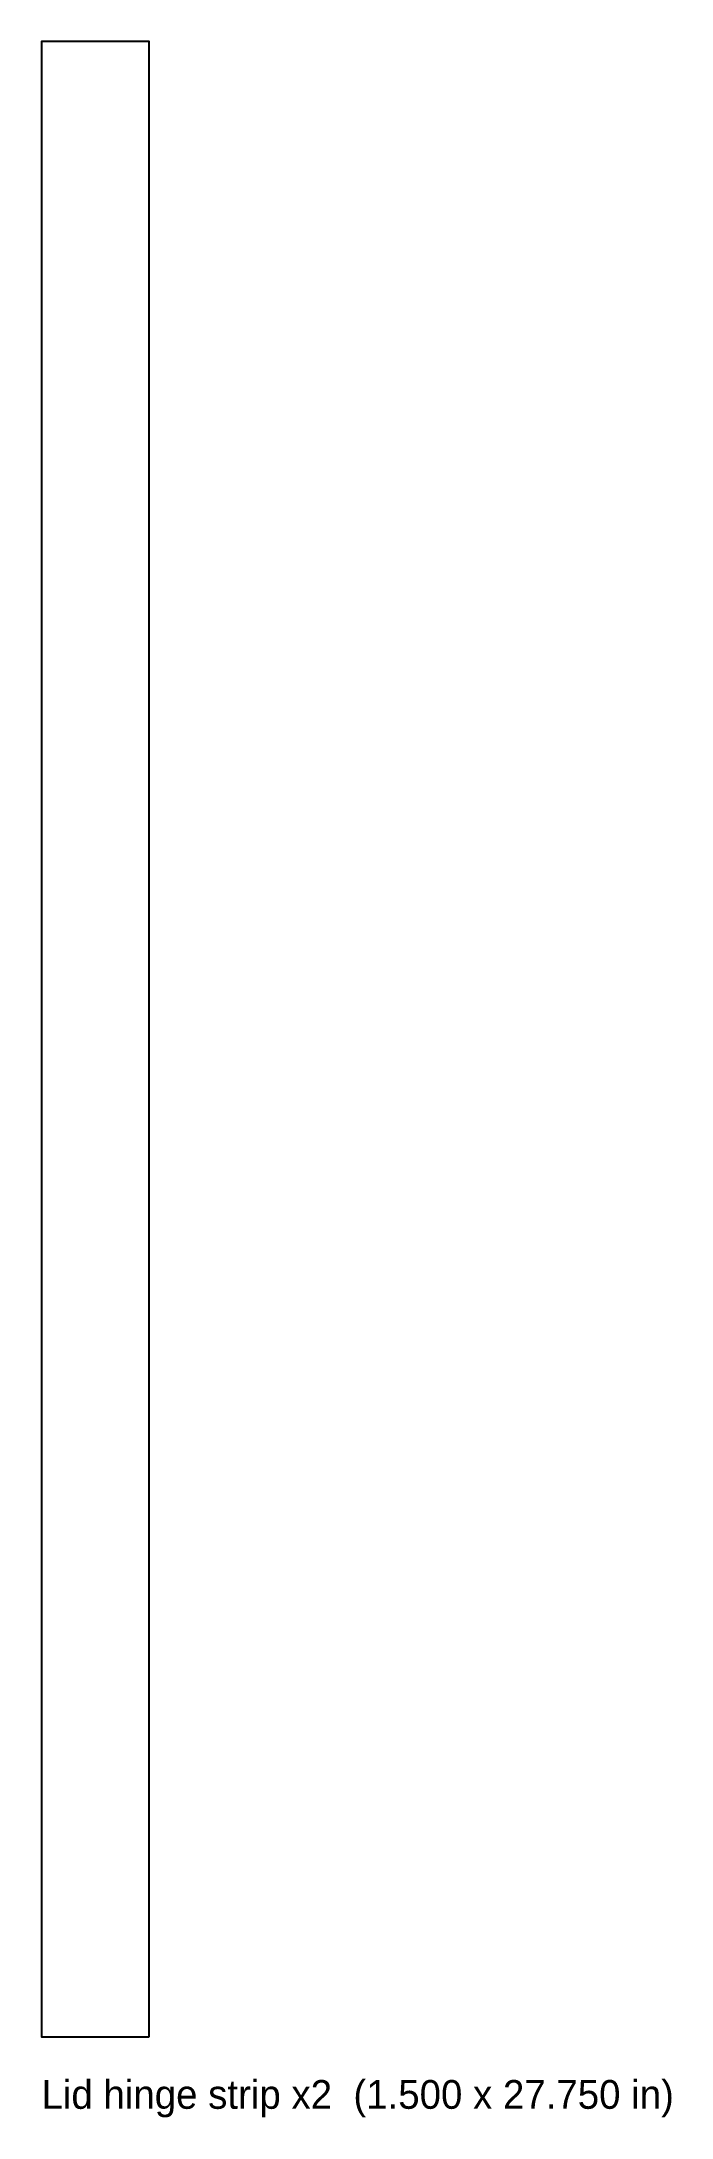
# Model space of a CAD drawing. Header units: inches. Extents: x 0 to 8.8, y -1.1 to 27.8.
import ezdxf

# ---------------------------------------------------------------- set-up
doc = ezdxf.new("R2010")
doc.units = ezdxf.units.IN
doc.header["$MEASUREMENT"] = 0
doc.layers.add('CUT_OUTSIDE', color=1, linetype='Continuous')
doc.layers.add('LABEL', color=3, linetype='Continuous')

msp = doc.modelspace()

# ---------------------------------------------------------------- linework, layer by layer
at = {"layer": 'CUT_OUTSIDE'}
msp.add_lwpolyline([(1.5, 0), (1.5, 27.75), (0, 27.75), (0, 0)], close=True, dxfattribs=at)

# ---------------------------------------------------------------- texts
at = {"layer": 'LABEL'}
msp.add_text('Lid hinge strip x2  (1.500 x 27.750 in)', height=0.4, dxfattribs=at).set_placement((0, -1))

doc.saveas('drawing.dxf')
